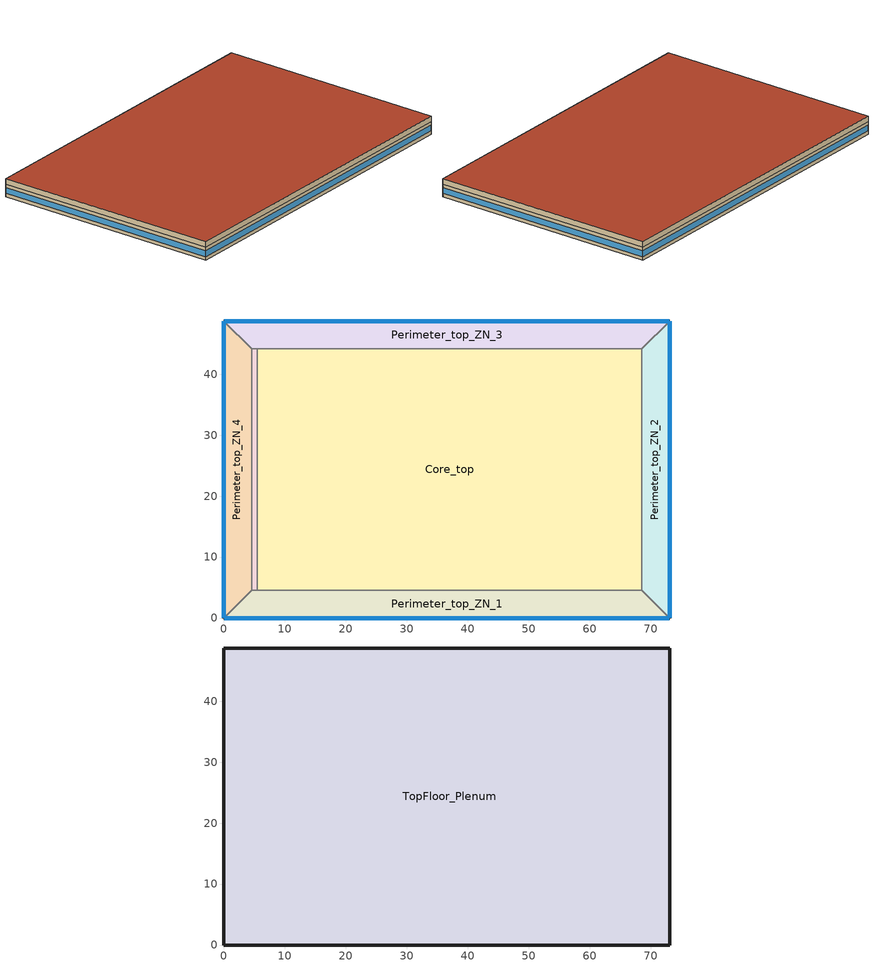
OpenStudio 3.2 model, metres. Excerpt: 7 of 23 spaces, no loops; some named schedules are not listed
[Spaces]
DataCenter_top_ZN_6
 floor adiabatic (BTAP-Int-Wall): 5.49,44.16 5.49,4.57 4.57,4.57 4.57,44.16 z43.6
 wall to Perimeter_top_ZN_4: 4.57,44.16 4.57,4.57 z43.6:46.34
 wall to Core_top: 5.49,4.57 5.49,44.16 z43.6:46.34
 wall to Perimeter_top_ZN_3: 5.49,44.16 4.57,44.16 z43.6:46.34
 wall to Perimeter_top_ZN_1: 4.57,4.57 5.49,4.57 z43.6:46.34
Perimeter_top_ZN_3
 floor adiabatic (BTAP-Int-Wall): 73.11,48.74 68.53,44.16 4.57,44.16 0,48.74 z43.6
 wall outside: 73.11,48.74 0,48.74 z43.6:46.34
 wall to Core_top: 5.49,44.16 68.53,44.16 z43.6:46.34
 wall to Perimeter_top_ZN_2: 68.53,44.16 73.11,48.74 z43.6:46.34
 wall to Perimeter_top_ZN_4: 0,48.74 4.57,44.16 z43.6:46.34
 window (BTAP-Ext-FixedWindow:U=0.173 SHGC=0.600): 73.08,48.74 0.03,48.74 z44.36:45.6
Core_top
 floor adiabatic (BTAP-Int-Wall): 68.53,44.16 68.53,4.57 5.49,4.57 5.49,44.16 z43.6
 wall to Perimeter_top_ZN_1: 5.49,4.57 68.53,4.57 z43.6:46.34
 wall to Perimeter_top_ZN_2: 68.53,4.57 68.53,44.16 z43.6:46.34
Perimeter_top_ZN_2
 floor adiabatic (BTAP-Int-Wall): 73.11,48.74 73.11,0 68.53,4.57 68.53,44.16 z43.6
 wall outside: 73.11,0 73.11,48.74 z43.6:46.34
 wall to Perimeter_top_ZN_1: 68.53,4.57 73.11,0 z43.6:46.34
 window (BTAP-Ext-FixedWindow:U=0.173 SHGC=0.600): 73.11,0.03 73.11,48.71 z44.36:45.6
Perimeter_top_ZN_1
 floor adiabatic (BTAP-Int-Wall): 68.53,4.57 73.11,0 0,0 4.57,4.57 z43.6
 wall outside: 0,0 73.11,0 z43.6:46.34
 wall to Perimeter_top_ZN_4: 4.57,4.57 0,0 z43.6:46.34
 window (BTAP-Ext-FixedWindow:U=0.173 SHGC=0.600): 0.03,0 73.08,0 z44.36:45.6
Perimeter_top_ZN_4
 floor adiabatic (BTAP-Int-Wall): 0,48.74 4.57,44.16 4.57,4.57 0,0 z43.6
 wall outside: 0,48.74 0,0 z43.6:46.34
 window (BTAP-Ext-FixedWindow:U=0.173 SHGC=0.600): 0,48.71 0,0.03 z44.36:45.6
TopFloor_Plenum
 floor to Perimeter_top_ZN_3: 73.11,48.74 68.53,44.16 4.57,44.16 0,48.74 z46.34
 floor to Perimeter_top_ZN_2: 73.11,48.74 73.11,0 68.53,4.57 68.53,44.16 z46.34
 floor to Perimeter_top_ZN_1: 68.53,4.57 73.11,0 0,0 4.57,4.57 z46.34
 floor to Perimeter_top_ZN_4: 0,48.74 4.57,44.16 4.57,4.57 0,0 z46.34
 floor to DataCenter_top_ZN_6: 5.49,44.16 5.49,4.57 4.57,4.57 4.57,44.16 z46.34
 floor to Core_top: 68.53,44.16 68.53,4.57 5.49,4.57 5.49,44.16 z46.34
 wall outside: 0,0 73.11,0 73.11,48.74 0,48.74 0,0 z46.34:47.56
 roof outside: 73.11,0 73.11,48.74 0,48.74 0,0 z47.56
[Building]
LargeOffice: North Axis {deg}=0; Default Construction Set=BTAP-Mass at hdd = 5300.0; Standards Number of Stories=13; Standards Number of Above Ground Stories=12; Standards Template=NECB2020; Standards Building Type=LargeOffice
[Site]
Edmonton-Stony.Plain.AP.CS_AB_CAN: Latitude {deg}=53.55; Longitude {deg}=-114.11; Time Zone {hr}=-7; Elevation {m}=766.3
[Site:WaterMainsTemperature]
Calculation Method=Correlation; Annual Average Outdoor Air Temperature {C}=7.30833; Maximum Difference In Monthly Average Outdoor Air Temperatures {deltaC}=29.1
[Site:GroundTemperature:BuildingSurface]
19.527, 19.502, 19.536, 19.598, 20.002, 21.64, 22.225, 22.375, 21.449, 20.121, 19.802, 19.633
[SizingPeriod:DesignDay] Barometric Pressure {Pa}=92452; Sky Clearness=0; Rain Indicator=0; Snow Indicator=0; Day of Month=21; Daylight Saving Time Indicator=0; Humidity Indicating Type=Wetbulb; Dry-Bulb Temperature Range Modifier Type=DefaultMultipliers
Name | Maximum Dry-Bulb Temperature {C} | Daily Dry-Bulb Temperature Range {deltaC} | Humidity Indicating Conditions at Maximum Dry-Bulb | Wind Speed {m/s} | Wind Direction {deg} | Month | Day Type | Solar Model Indicator | ASHRAE Taub | ASHRAE Taud
Edmonton Stony Plain CS Ann Clg .4% Condns DB=>MWB | 27.2 | 10.4 | 17.2 | 2.6 | 140 | 7 | SummerDesignDay | ASHRAETau | 0.353 | 2.425
Edmonton Stony Plain CS Ann Htg 99.6% Condns DB | -29.1 | 0 | -29.1 | 1.9 | 270 | 1 | WinterDesignDay | ASHRAEClearSky
[Material:NoMass] Roughness=Smooth; Thermal Absorptance=0.9; Solar Absorptance=0.7
Name | Thermal Resistance {m2-K/W} | Visible Absorptance
Typical Carpet Pad; Typical Carpet Pad 1 | 0.21648 | 0.8
Typical Insulation 1 | 6.98591 | 0.7
Typical Insulation 2 | 4.38022 | 0.7
Typical Insulation 3 | 8.26445 | 0.7
Typical Carpet Pad 2 | 1.25503 | 0.8
Typical Carpet Pad 3; Typical Carpet Pad 4 | 3.45515 | 0.8
Typical Insulation 4 | 0.578017 | 0.7
Typical Insulation 5 | 0.578035 | 0.7
[Material]
Name | Roughness | Thickness {m} | Conductivity {W/m-K} | Density {kg/m3} | Specific Heat {J/kg-K} | Thermal Absorptance | Solar Absorptance | Visible Absorptance
G05 25mm wood | MediumSmooth | 0.0254 | 0.15 | 608 | 1630 | 0.9 | 0.5 | 0.5
100mm Normalweight concrete floor 1 | MediumSmooth | 0.1016 | 2.31 | 2322 | 832
G01 13mm gypsum board 1 | Smooth | 0.0127 | 0.16 | 800 | 1090 | 0.9 | 0.7 | 0.5
4 in. Normalweight Concrete Floor 1 | MediumRough | 0.1016 | 2.31 | 2322 | 832 | 0.9 | 0.7 | 0.7
1IN Stucco 1 | Smooth | 0.0253 | 0.6918 | 1858 | 837 | 0.9 | 0.7 | 0.92
8IN CONCRETE HW RefBldg 1 | Rough | 0.2032 | 1.311 | 2240 | 836.8 | 0.9 | 0.7 | 0.7
1/2IN Gypsum 1 | Smooth | 0.0127 | 0.16 | 784.9 | 830 | 0.9 | 0.4 | 0.4
Metal Roof Surface 1; F08 Metal surface 1 | Smooth | 0.0008 | 45.28 | 7824 | 500 | 0.9 | 0.7 | 0.7
6 in. Normalweight Concrete Floor 1; 6 in. Normalweight Concrete Floor 2; 6 in. Normalweight Concrete Floor 3 | MediumRough | 0.1524 | 2.31 | 2322 | 832 | 0.9 | 0.7 | 0.7
[Construction]
BTAP-Int-Partition; BTAP-Int-Door: G05 25mm wood
BTAP-Int-Floor: 100mm Normalweight concrete floor 1, Typical Carpet Pad
BTAP-Int-Wall: G01 13mm gypsum board 1, G01 13mm gypsum board 1
BTAP-Int-Ceiling: Typical Carpet Pad, 100mm Normalweight concrete floor 1
BTAP-Int-Window: SimpleGlazing
BTAP-Ext-Floor-Mass:U-0.138: Typical Insulation 1, 4 in. Normalweight Concrete Floor 1, Typical Carpet Pad 1
BTAP-Ext-Wall-Mass:U-0.215: 1IN Stucco 1, 8IN CONCRETE HW RefBldg 1, Typical Insulation 2, 1/2IN Gypsum 1
BTAP-Ext-Roof-Metal:U-0.121: Metal Roof Surface 1, Typical Insulation 3
BTAP-Grnd-Floor-Mass:U-0.757: 6 in. Normalweight Concrete Floor 1, Typical Carpet Pad 2
BTAP-Grnd-Wall-Mass:U-0.284: 6 in. Normalweight Concrete Floor 2, Typical Carpet Pad 3
BTAP-Grnd-Roof-Mass:U-0.284: 6 in. Normalweight Concrete Floor 3, Typical Carpet Pad 4
BTAP-Ext-FixedWindow:U=0.173 SHGC=0.600; BTAP-Ext-GlassDoors:U=0.173 SHGC=0.600: SimpleGlazing:U=0.173 SHGC=0.600
BTAP-Ext-Door:U-1.73: F08 Metal surface 1, Typical Insulation 4
BTAP-Ext-OverHeadDoor:U-1.73: Typical Insulation 5
BTAP-Ext-Skylights:U=0.241 SHGC=0.600; BTAP-Ext-DaylightDomes:U=0.241 SHGC=0.600; BTAP-Ext-DaylightDiffuser:U=0.241 SHGC=0.600: SimpleGlazing:U=0.241 SHGC=0.600
[DefaultConstructionSet]
BTAP-Mass at hdd = 5300.0: Default Exterior Surface Constructions=BTAP-Mass at hdd = 5300.0; Default Interior Surface Constructions=Default Surface Constructions 2; Default Ground Contact Surface Constructions=BTAP-Mass at hdd = 5300.0 1; Default Exterior SubSurface Constructions=BTAP-Mass at hdd = 5300.0; Default Interior SubSurface Constructions=Default Sub Surface Constructions 2; Interior Partition Construction=BTAP-Int-Partition
[DefaultSurfaceConstructions]
Name | Floor Construction | Wall Construction | Roof Ceiling Construction
Default Surface Constructions 2 | BTAP-Int-Floor | BTAP-Int-Wall | BTAP-Int-Ceiling
BTAP-Mass at hdd = 5300.0 | BTAP-Ext-Floor-Mass:U-0.138 | BTAP-Ext-Wall-Mass:U-0.215 | BTAP-Ext-Roof-Metal:U-0.121
BTAP-Mass at hdd = 5300.0 1 | BTAP-Grnd-Floor-Mass:U-0.757 | BTAP-Grnd-Wall-Mass:U-0.284 | BTAP-Grnd-Roof-Mass:U-0.284
[DefaultSubSurfaceConstructions]
Name | Fixed Window Construction | Operable Window Construction | Door Construction | Glass Door Construction | Overhead Door Construction | Skylight Construction | Tubular Daylight Dome Construction | Tubular Daylight Diffuser Construction
Default Sub Surface Constructions 2 | BTAP-Int-Window | BTAP-Int-Window | BTAP-Int-Door
BTAP-Mass at hdd = 5300.0 | BTAP-Ext-FixedWindow:U=0.173 SHGC=0.600 | BTAP-Ext-FixedWindow:U=0.173 SHGC=0.600 | BTAP-Ext-Door:U-1.73 | BTAP-Ext-GlassDoors:U=0.173 SHGC=0.600 | BTAP-Ext-OverHeadDoor:U-1.73 | BTAP-Ext-Skylights:U=0.241 SHGC=0.600 | BTAP-Ext-DaylightDomes:U=0.241 SHGC=0.600 | BTAP-Ext-DaylightDiffuser:U=0.241 SHGC=0.600
[WindowMaterial:SimpleGlazingSystem] Solar Heat Gain Coefficient=0.6; Visible Transmittance=0.21
Name | U-Factor {W/m2-K}
SimpleGlazing | 2.2
SimpleGlazing:U=0.173 SHGC=0.600 | 1.73
SimpleGlazing:U=0.241 SHGC=0.600 | 2.41
[Space] Building Story=Building Story 3
Name | Space Type | Thermal Zone | Part of Total Floor Area
DataCenter_top_ZN_6 | Space Function Office open plan | ALL_ST=Office open plan_FL=Building Story 3_SCH=A 1
Perimeter_top_ZN_3 | Space Function Office open plan | ALL_ST=Office open plan_FL=Building Story 3_SCH=A 2 | Yes
Core_top | Space Function Office open plan | ALL_ST=Office open plan_FL=Building Story 3_SCH=A 3 | Yes
Perimeter_top_ZN_2 | Space Function Office open plan | ALL_ST=Office open plan_FL=Building Story 3_SCH=A 4 | Yes
Perimeter_top_ZN_1 | Space Function Office open plan | ALL_ST=Office open plan_FL=Building Story 3_SCH=A 5 | Yes
TopFloor_Plenum | Space Function - undefined - | ALL_ST=- undefined -_FL=Building Story 3_SCH=A | No
Perimeter_top_ZN_4 | Space Function Office open plan | ALL_ST=Office open plan_FL=Building Story 3_SCH=A | Yes
[BuildingStory]
Building Story 3: Nominal Z Coordinate {m}=43.5952
[SpaceType] Standards Building Type=Space Function
Name | Default Schedule Set | Design Specification Outdoor Air Object | Standards Space Type
Space Function Office open plan | Space Function Office open plan Schedule Set | Space Function Office open plan Ventilation | Office open plan
Space Function - undefined - | Space Function - undefined - Schedule Set | Space Function - undefined - Ventilation | - undefined -
[DesignSpecification:OutdoorAir]
Name | Outdoor Air Flow per Person {m3/s-person} | Outdoor Air Flow per Floor Area {m3/s-m2} | Outdoor Air Flow Air Changes per Hour {1/hr} | Outdoor Air Method
Space Function - undefined - Ventilation | 0 | 0 | 0
Space Function Office open plan Ventilation | 0.00253908 | 0.0003048 |  | Sum
[DefaultScheduleSet] Infiltration Schedule=Always On
Name | Number of People Schedule | People Activity Level Schedule | Lighting Schedule | Electric Equipment Schedule
Space Function - undefined - Schedule Set
Space Function Office open plan Schedule Set | NECB-A-Occupancy | NECB-Activity | NECB-A-Lighting | NECB-A-Electric-Equipment
[ThermostatSetpoint:DualSetpoint]
Name | Heating Setpoint Temperature Schedule | Cooling Setpoint Temperature Schedule
Space Function Office open plan Thermostat 43; Space Function Office open plan Thermostat 50; Space Function Office open plan Thermostat 52; Space Function Office open plan Thermostat 53; Space Function Office open plan Thermostat 55; Space Function Office open plan Thermostat 56 | NECB-A-Thermostat Setpoint-Heating | NECB-A-Thermostat Setpoint-Cooling
Space Function - undefined - Thermostat 8
[People:Definition]
Space Function Office open plan People Definition: Number of People Calculation Method=People/Area; People per Space Floor Area {person/m2}=0.0500182; Fraction Radiant=0.3
[People]
Space Function Office open plan People: People Definition=Space Function Office open plan People Definition; Space or SpaceType=Space Function Office open plan; Work Efficiency Schedule=Work Efficiency Schedule; Clothing Insulation Schedule=Clothing Schedule; Air Velocity Schedule=Air Velocity Schedule; Multiplier=1
[Lights:Definition]
Space Function Office open plan Lights Definition: Design Level Calculation Method=Watts/Area; Watts per Space Floor Area {W/m2}=6.60001; Fraction Radiant=0.5; Fraction Visible=0.2
[Lights]
Space Function Office open plan Lights: Lights Definition=Space Function Office open plan Lights Definition; Space or SpaceType=Space Function Office open plan; Fraction Replaceable=1
[ElectricEquipment:Definition]
Space Function Office open plan Elec Equip Definition: Design Level Calculation Method=Watts/Area; Watts per Space Floor Area {W/m2}=7.50273; Fraction Radiant=0.5
[ElectricEquipment]
Space Function Office open plan Elec Equip: Electric Equipment Definition=Space Function Office open plan Elec Equip Definition; Space or SpaceType=Space Function Office open plan
[SpaceInfiltration:DesignFlowRate] Schedule=Always On Discrete; Design Flow Rate Calculation Method=Flow/ExteriorArea; Flow per Exterior Surface Area {m3/s-m2}=0.000295418; Constant Term Coefficient=0; Temperature Term Coefficient=0; Velocity Term Coefficient=0.224; Velocity Squared Term Coefficient=0
Name | Space or SpaceType
Perimeter_top_ZN_1 Infiltration | Perimeter_top_ZN_1
Perimeter_top_ZN_2 Infiltration | Perimeter_top_ZN_2
Perimeter_top_ZN_3 Infiltration | Perimeter_top_ZN_3
Perimeter_top_ZN_4 Infiltration | Perimeter_top_ZN_4
TopFloor_Plenum Infiltration | TopFloor_Plenum
[ThermalZone] Use Ideal Air Loads=No
Name | Thermostat
ALL_ST=Office open plan_FL=Building Story 3_SCH=A | Space Function Office open plan Thermostat 43
ALL_ST=- undefined -_FL=Building Story 3_SCH=A | Space Function - undefined - Thermostat 8
ALL_ST=Office open plan_FL=Building Story 3_SCH=A 1 | Space Function Office open plan Thermostat 50
ALL_ST=Office open plan_FL=Building Story 3_SCH=A 2 | Space Function Office open plan Thermostat 52
ALL_ST=Office open plan_FL=Building Story 3_SCH=A 3 | Space Function Office open plan Thermostat 53
ALL_ST=Office open plan_FL=Building Story 3_SCH=A 4 | Space Function Office open plan Thermostat 55
ALL_ST=Office open plan_FL=Building Story 3_SCH=A 5 | Space Function Office open plan Thermostat 56
[Sizing:Zone] Zone Cooling Design Supply Air Temperature Input Method=SupplyAirTemperature; Zone Cooling Design Supply Air Temperature {C}=14; Zone Cooling Design Supply Air Temperature Difference {deltaC}=11.11; Zone Heating Design Supply Air Temperature Input Method=SupplyAirTemperature; Zone Heating Design Supply Air Temperature {C}=40; Zone Heating Design Supply Air Temperature Difference {deltaC}=11.11; Zone Cooling Design Supply Air Humidity Ratio {kg-H2O/kg-air}=0.0085; Zone Heating Design Supply Air Humidity Ratio {kg-H2O/kg-air}=0.008; Cooling Design Air Flow Method=DesignDay; Heating Design Air Flow Method=DesignDay; Account for Dedicated Outdoor Air System=No; Dedicated Outdoor Air System Control Strategy=NeutralSupplyAir; Dedicated Outdoor Air Low Setpoint Temperature for Design {C}=autosize; Dedicated Outdoor Air High Setpoint Temperature for Design {C}=autosize
ALL_ST=- undefined -_FL=Building Story 1_SCH=A; ALL_ST=- undefined -_FL=Building Story 3_SCH=A; ALL_ST=- undefined -_FL=Building Story 2_SCH=A
[AvailabilityManager:NightCycle] Applicability Schedule=Always On Discrete; Control Type=CycleOnAny; Thermostat Tolerance {deltaC}=1; Cycling Run Time {s}=3600
Availability Manager Night Cycle 1; Availability Manager Night Cycle 2; Availability Manager Night Cycle 3; Availability Manager Night Cycle 4; Availability Manager Night Cycle 5
[HeatExchanger:AirToAir:SensibleAndLatent] Availability Schedule=Always On Discrete; Nominal Supply Air Flow Rate {m3/s}=autosize; Sensible Effectiveness at 100% Heating Air Flow=0.5; Latent Effectiveness at 100% Heating Air Flow=0.5; Sensible Effectiveness at 75% Heating Air Flow=0.5; Latent Effectiveness at 75% Heating Air Flow=0.5; Sensible Effectiveness at 100% Cooling Air Flow=0.5; Latent Effectiveness at 100% Cooling Air Flow=0.5; Sensible Effectiveness at 75% Cooling Air Flow=0.5; Latent Effectiveness at 75% Cooling Air Flow=0.5; Supply Air Outlet Temperature Control=Yes; Heat Exchanger Type=Rotary; Frost Control Type=ExhaustOnly; Threshold Temperature {C}=-23.3; Initial Defrost Time Fraction=0.167; Rate of Defrost Time Fraction Increase {1/K}=1.44; Economizer Lockout=Yes
Name | Nominal Electric Power {W}
sys_4|mixed|shr>none|sc>dx|sh>c-g|ssf>cv|zh>b-hw|zc>none|srf>none| ERV | 657.844
sys_6|mixed|shr>none|sh>c-hw|sc>c-chw|ssf>vv|zh>b-hw|zc>none|srf>vv| ERV | 292.797
sys_6|mixed|shr>none|sh>c-hw|sc>c-chw|ssf>vv|zh>b-hw|zc>none|srf>vv| 1 ERV; sys_6|mixed|shr>none|sh>c-hw|sc>c-chw|ssf>vv|zh>b-hw|zc>none|srf>vv| 3 ERV | 1153.91
sys_6|mixed|shr>none|sh>c-hw|sc>c-chw|ssf>vv|zh>b-hw|zc>none|srf>vv| 2 ERV | 11089.1
[SetpointManager:OutdoorAirPretreat] Minimum Setpoint Temperature {C}=-99; Maximum Setpoint Temperature {C}=99; Minimum Setpoint Humidity Ratio {kgWater/kgDryAir}=1e-05; Maximum Setpoint Humidity Ratio {kgWater/kgDryAir}=1
Setpoint Manager Outdoor Air Pretreat 1; Setpoint Manager Outdoor Air Pretreat 2; Setpoint Manager Outdoor Air Pretreat 3; Setpoint Manager Outdoor Air Pretreat 4; Setpoint Manager Outdoor Air Pretreat 5
[EnergyManagementSystem:Sensor] Output Variable or Output Meter Index Key=Environment; Output Variable or Output Meter=Site Outdoor Air Drybulb Temperature
OAT; OAT_1; OAT_2
[EnergyManagementSystem:Actuator] Actuated Component Type=Schedule:Year; Actuated Component Control Type=Schedule Value
Name | Actuated Component
sys6mixedshrnoneshchwsccchwssfvvzhbhwzcnonesrfvv1HtgSch0; sys6mixedshrnoneshchwsccchwssfvvzhbhwzcnonesrfvv2HtgSch0; sys6mixedshrnoneshchwsccchwssfvvzhbhwzcnonesrfvv3HtgSch0 | NECB-A-Thermostat Setpoint-Heating
sys6mixedshrnoneshchwsccchwssfvvzhbhwzcnonesrfvv1ClgSch0; sys6mixedshrnoneshchwsccchwssfvvzhbhwzcnonesrfvv2ClgSch0; sys6mixedshrnoneshchwsccchwssfvvzhbhwzcnonesrfvv3ClgSch0 | NECB-A-Thermostat Setpoint-Cooling
[EnergyManagementSystem:Program]
sys6mixedshrnoneshchwsccchwssfvvzhbhwzcnonesrfvv1OptimumStartProg0: IF DaylightSavings==0 && DayOfWeek>1 && Hour==5 && OAT<23.9 && OAT>1.7; SET sys6mixedshrnoneshchwsccchwssfvvzhbhwzcnonesrfvv1ClgSch0 = 29.4; SET sys6mixedshrnoneshchwsccchwssfvvzhbhwzcnonesrfvv1HtgSch0 = 15.6; ELSEIF DaylightSavings==0 && DayOfWeek==1 && Hour==7 && OAT<23.9 && OAT>1.7; SET sys6mixedshrnoneshchwsccchwssfvvzhbhwzcnonesrfvv1ClgSch0 = 29.4; SET sys6mixedshrnoneshchwsccchwssfvvzhbhwzcnonesrfvv1HtgSch0 = 15.6; ELSEIF DaylightSavings==1 && DayOfWeek>1 && Hour==4 && OAT<23.9 && OAT>1.7; SET sys6mixedshrnoneshchwsccchwssfvvzhbhwzcnonesrfvv1ClgSch0 = 29.4; SET sys6mixedshrnoneshchwsccchwssfvvzhbhwzcnonesrfvv1HtgSch0 = 15.6; ELSEIF DaylightSavings==1 && DayOfWeek==1 && Hour==6 && OAT<23.9 && OAT>1.7; SET sys6mixedshrnoneshchwsccchwssfvvzhbhwzcnonesrfvv1ClgSch0 = 29.4; SET sys6mixedshrnoneshchwsccchwssfvvzhbhwzcnonesrfvv1HtgSch0 = 15.6; ELSE; SET sys6mixedshrnoneshchwsccchwssfvvzhbhwzcnonesrfvv1ClgSch0 = NULL; SET sys6mixedshrnoneshchwsccchwssfvvzhbhwzcnonesrfvv1HtgSch0 = NULL; ENDIF
sys6mixedshrnoneshchwsccchwssfvvzhbhwzcnonesrfvv2OptimumStartProg0: IF DaylightSavings==0 && DayOfWeek>1 && Hour==5 && OAT_1<23.9 && OAT_1>1.7; SET sys6mixedshrnoneshchwsccchwssfvvzhbhwzcnonesrfvv2ClgSch0 = 29.4; SET sys6mixedshrnoneshchwsccchwssfvvzhbhwzcnonesrfvv2HtgSch0 = 15.6; ELSEIF DaylightSavings==0 && DayOfWeek==1 && Hour==7 && OAT_1<23.9 && OAT_1>1.7; SET sys6mixedshrnoneshchwsccchwssfvvzhbhwzcnonesrfvv2ClgSch0 = 29.4; SET sys6mixedshrnoneshchwsccchwssfvvzhbhwzcnonesrfvv2HtgSch0 = 15.6; ELSEIF DaylightSavings==1 && DayOfWeek>1 && Hour==4 && OAT_1<23.9 && OAT_1>1.7; SET sys6mixedshrnoneshchwsccchwssfvvzhbhwzcnonesrfvv2ClgSch0 = 29.4; SET sys6mixedshrnoneshchwsccchwssfvvzhbhwzcnonesrfvv2HtgSch0 = 15.6; ELSEIF DaylightSavings==1 && DayOfWeek==1 && Hour==6 && OAT_1<23.9 && OAT_1>1.7; SET sys6mixedshrnoneshchwsccchwssfvvzhbhwzcnonesrfvv2ClgSch0 = 29.4; SET sys6mixedshrnoneshchwsccchwssfvvzhbhwzcnonesrfvv2HtgSch0 = 15.6; ELSE; SET sys6mixedshrnoneshchwsccchwssfvvzhbhwzcnonesrfvv2ClgSch0 = NULL; SET sys6mixedshrnoneshchwsccchwssfvvzhbhwzcnonesrfvv2HtgSch0 = NULL; ENDIF
sys6mixedshrnoneshchwsccchwssfvvzhbhwzcnonesrfvv3OptimumStartProg0: IF DaylightSavings==0 && DayOfWeek>1 && Hour==5 && OAT_2<23.9 && OAT_2>1.7; SET sys6mixedshrnoneshchwsccchwssfvvzhbhwzcnonesrfvv3ClgSch0 = 29.4; SET sys6mixedshrnoneshchwsccchwssfvvzhbhwzcnonesrfvv3HtgSch0 = 15.6; ELSEIF DaylightSavings==0 && DayOfWeek==1 && Hour==7 && OAT_2<23.9 && OAT_2>1.7; SET sys6mixedshrnoneshchwsccchwssfvvzhbhwzcnonesrfvv3ClgSch0 = 29.4; SET sys6mixedshrnoneshchwsccchwssfvvzhbhwzcnonesrfvv3HtgSch0 = 15.6; ELSEIF DaylightSavings==1 && DayOfWeek>1 && Hour==4 && OAT_2<23.9 && OAT_2>1.7; SET sys6mixedshrnoneshchwsccchwssfvvzhbhwzcnonesrfvv3ClgSch0 = 29.4; SET sys6mixedshrnoneshchwsccchwssfvvzhbhwzcnonesrfvv3HtgSch0 = 15.6; ELSEIF DaylightSavings==1 && DayOfWeek==1 && Hour==6 && OAT_2<23.9 && OAT_2>1.7; SET sys6mixedshrnoneshchwsccchwssfvvzhbhwzcnonesrfvv3ClgSch0 = 29.4; SET sys6mixedshrnoneshchwsccchwssfvvzhbhwzcnonesrfvv3HtgSch0 = 15.6; ELSE; SET sys6mixedshrnoneshchwsccchwssfvvzhbhwzcnonesrfvv3ClgSch0 = NULL; SET sys6mixedshrnoneshchwsccchwssfvvzhbhwzcnonesrfvv3HtgSch0 = NULL; ENDIF
[EnergyManagementSystem:ProgramCallingManager]
sys6mixedshrnoneshchwsccchwssfvvzhbhwzcnonesrfvv1OptimumStartCallingManager0: BeginTimestepBeforePredictor; sys6mixedshrnoneshchwsccchwssfvvzhbhwzcnonesrfvv1OptimumStartProg0
sys6mixedshrnoneshchwsccchwssfvvzhbhwzcnonesrfvv2OptimumStartCallingManager0: BeginTimestepBeforePredictor; sys6mixedshrnoneshchwsccchwssfvvzhbhwzcnonesrfvv2OptimumStartProg0
sys6mixedshrnoneshchwsccchwssfvvzhbhwzcnonesrfvv3OptimumStartCallingManager0: BeginTimestepBeforePredictor; sys6mixedshrnoneshchwsccchwssfvvzhbhwzcnonesrfvv3OptimumStartProg0
[Schedule:Ruleset]
Always On: Default Day Schedule=Always On Default
Clothing Schedule: Default Day Schedule=Clothing Schedule Default Winter Clothes
Air Velocity Schedule: Default Day Schedule=Air Velocity Schedule Default
Work Efficiency Schedule: Default Day Schedule=Work Efficiency Schedule Default
NECB-A-Occupancy: Default Day Schedule=NECB-A-Occupancy Default
NECB-Activity: Default Day Schedule=NECB-Activity Default; Summer Design Day Schedule=NECB-Activity Summer Design Day; Winter Design Day Schedule=NECB-Activity Winter Design Day
NECB-A-Lighting: Default Day Schedule=NECB-A-Lighting Default
NECB-A-Electric-Equipment: Default Day Schedule=NECB-A-Electric-Equipment Default
NECB-A-Thermostat Setpoint-Heating: Default Day Schedule=NECB-A-Thermostat Setpoint-Heating Default
NECB-A-Thermostat Setpoint-Cooling: Default Day Schedule=NECB-A-Thermostat Setpoint-Cooling Default
[Schedule:Day]
NECB-A-Occupancy Default: 7, 0, 0, 8, 0, 0.1, 9, 0, 0.7, 12, 0, 0.9, 14, 0, 0.5, 17, 0, 0.9, 18, 0, 0.7, 19, 0, 0.3, 23, 0, 0.1, 24, 0, 0
NECB-A-Thermostat Setpoint-Heating Default: 6, 0, 18, 7, 0, 20, 21, 0, 22, 24, 0, 18
NECB-A-Thermostat Setpoint-Cooling Default: 6, 0, 35, 21, 0, 24, 24, 0, 35
[Schedule:Rule] Date Specification Type=DateRange; Start Month=1; Start Day=1; End Month=12; End Day=31
Name | Schedule Ruleset | Rule Order | Day Schedule | Apply Monday | Apply Tuesday | Apply Wednesday | Apply Thursday | Apply Friday | Apply Saturday | Apply Sunday
Schedule Rule 11 | NECB-A-Thermostat Setpoint-Heating | 2 | NECB-A-Thermostat Setpoint-Heating Default|Wkdy Day | Yes | Yes | Yes | Yes | Yes
Schedule Rule 12 | NECB-A-Thermostat Setpoint-Heating | 1 | NECB-A-Thermostat Setpoint-Heating Sat Day |  |  |  |  |  | Yes
Schedule Rule 13 | NECB-A-Thermostat Setpoint-Heating | 0 | NECB-A-Thermostat Setpoint-Heating Sun|Hol Day |  |  |  |  |  |  | Yes
Schedule Rule 14 | NECB-A-Thermostat Setpoint-Cooling | 2 | NECB-A-Thermostat Setpoint-Cooling Default|Wkdy Day | Yes | Yes | Yes | Yes | Yes
Schedule Rule 15 | NECB-A-Thermostat Setpoint-Cooling | 1 | NECB-A-Thermostat Setpoint-Cooling Sat Day |  |  |  |  |  | Yes
Schedule Rule 16 | NECB-A-Thermostat Setpoint-Cooling | 0 | NECB-A-Thermostat Setpoint-Cooling Sun|Hol Day |  |  |  |  |  |  | Yes
[Schedule:Constant]
Always On Discrete: Value=1
